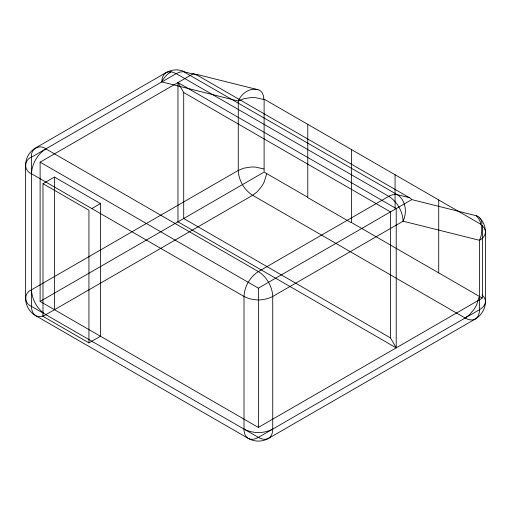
<?xml version="1.0" encoding="UTF-8"?>
<svg xmlns="http://www.w3.org/2000/svg" width="511" height="511" viewBox="0 0 511 511"><rect width="100%" height="100%" fill="white"/><g stroke="black" fill="none" stroke-linecap="round" stroke-linejoin="round"><path stroke-width="0.77" d="M257.959 89.687A7.001 7.001 0 0 1 262.271 93.034L263.382 95.736L263.823 99.536L255.966 97.748A35.023 35.023 0 0 0 250.588 97.652L243.734 98.776L238.267 101.025L161.859 81.907C161.834 78.445 162.881 74.478 166.062 72.613A20.306 20.306 0 0 1 179.47 70.154L181.041 70.473A13.446 13.446 0 0 1 184.586 71.891L196.863 74.964L409.375 197.661A8.821 8.821 0 0 1 411.764 199.59L476.207 215.731A6.784 6.784 0 0 1 479.299 217.443L480.704 218.964M31.497 173.753C31.88 163.852 37.469 154.162 45.856 148.88L176.218 73.616L180.07 72L183.66 71.719L397.098 194.589C403.613 198.428 406.104 206.68 405.166 213.866A25.154 25.154 0 0 1 403.786 219.506L403.09 221.186L272.733 296.45C263.963 301.068 252.779 301.068 244.015 296.45L31.497 173.753C23.762 170.834 23.755 160.077 31.497 157.171L45.524 149.078M481.867 297.919L481.79 298.443L258.374 427.432L40.114 301.42L40.114 162.147L193.49 73.59A14.659 14.659 0 0 1 196.869 74.945M266.697 173.919L264.219 181.82A35.042 35.042 0 0 1 261.568 186.541L257.186 191.823L252.626 195.304L42.988 316.347L88.933 342.875L100.424 336.238L100.424 203.595L54.473 177.068L42.988 183.698L42.988 316.347M479.209 296.616L476.737 304.511A35.042 35.042 0 0 1 474.08 309.238L469.698 314.514L465.144 318.002L252.626 195.304C244.245 190.028 238.65 180.338 238.267 170.438L238.267 101.025C241.396 93.749 249.323 87.598 257.544 89.61M409.375 197.661L396.178 194.416L393.125 194.57L389.836 195.726L258.374 271.577C249.988 276.86 244.392 286.543 244.015 296.45L244.015 429.093C243.99 432.562 245.037 436.522 248.218 438.387A20.306 20.306 0 0 0 268.524 438.387C271.705 436.522 272.753 432.562 272.733 429.093L272.733 296.45C272.35 286.543 266.755 276.86 258.374 271.577L45.856 148.88C39.545 143.776 30.232 149.155 31.497 157.171L31.497 306.396C31.471 309.864 32.525 313.824 35.706 315.689L248.218 438.387C251.425 440.207 255.379 439.134 258.374 437.384L271.341 429.892M268.524 438.387L475.294 319.011C478.475 317.139 479.529 313.179 479.503 309.711L479.503 240.298L480.104 238.861A25.128 25.128 0 0 0 481.643 232.352C482.231 226.405 480.608 219.966 476.207 215.731M263.823 168.943L255.966 167.161A35.023 35.023 0 0 0 250.588 167.065L243.734 168.189L238.267 170.438L31.497 289.814C23.921 292.726 23.921 303.483 31.497 306.396L42.988 313.026M166.062 72.613L35.706 147.877A20.306 20.306 0 0 0 25.55 165.462L25.55 298.105A20.306 20.306 0 0 0 35.706 315.689A6.841 6.841 0 0 0 36.901 316.239L40.165 316.616L43.301 315.894M92.089 208.405L100.424 203.595M40.114 301.42L177.796 221.934M177.962 221.838L396.217 347.85L396.217 208.571L177.962 82.558L177.962 221.838L263.529 172.431M40.114 162.147L258.374 288.159L411.751 199.603M171.14 71.789L167.519 74.236L163.98 78.189A23.781 23.781 0 0 0 161.859 81.907M474.987 319.177C471.806 320.761 468.044 319.694 465.144 318.002M268.211 438.559C265.037 440.143 261.274 439.077 258.374 437.384L88.933 339.56M167.02 72.153L171.345 71.789L176.218 73.616L388.73 196.313C397.117 201.596 402.713 211.279 403.09 221.186L479.503 240.298C482.512 238.586 485.424 235.699 485.45 232.013A6.899 6.899 0 0 0 485.233 230.314L484.109 227.817L482.084 225.543M196.984 74.465L257.953 89.719M244.015 429.093C252.779 433.711 263.963 433.711 272.733 429.093L479.503 309.711C482.512 307.999 485.424 305.112 485.45 301.42L485.45 232.013A20.306 20.306 0 0 0 481.368 219.8M481.087 224.412L264.117 99.14L264.117 172.092L307.769 197.297L307.769 124.345M177.962 82.558L183.705 92.51L390.474 211.886L390.474 337.899L396.217 347.85M352.188 222.943L482.371 298.105L482.371 225.153M307.622 197.546L351.198 222.707M390.474 337.899L183.705 218.523L183.705 92.51M42.988 183.698L88.933 210.232L88.933 342.875M88.818 339.489L45.856 314.687C37.469 309.404 31.88 299.721 31.497 289.814M482.084 294.956L484.109 297.23L485.239 299.727A6.899 6.899 0 0 1 485.45 301.42A20.306 20.306 0 0 1 475.294 319.011M438.725 199.948L438.725 272.906M395.073 174.749L395.073 193.401M395.073 194.359L395.073 208.571M351.421 149.544L351.421 222.502M258.374 288.159L258.374 427.432M54.473 177.068L54.473 309.711M481.969 223.882A12.232 12.232 0 0 0 480.857 219.532L480.679 219.276A7.933 7.933 0 0 0 479.299 217.443"/></g></svg>
